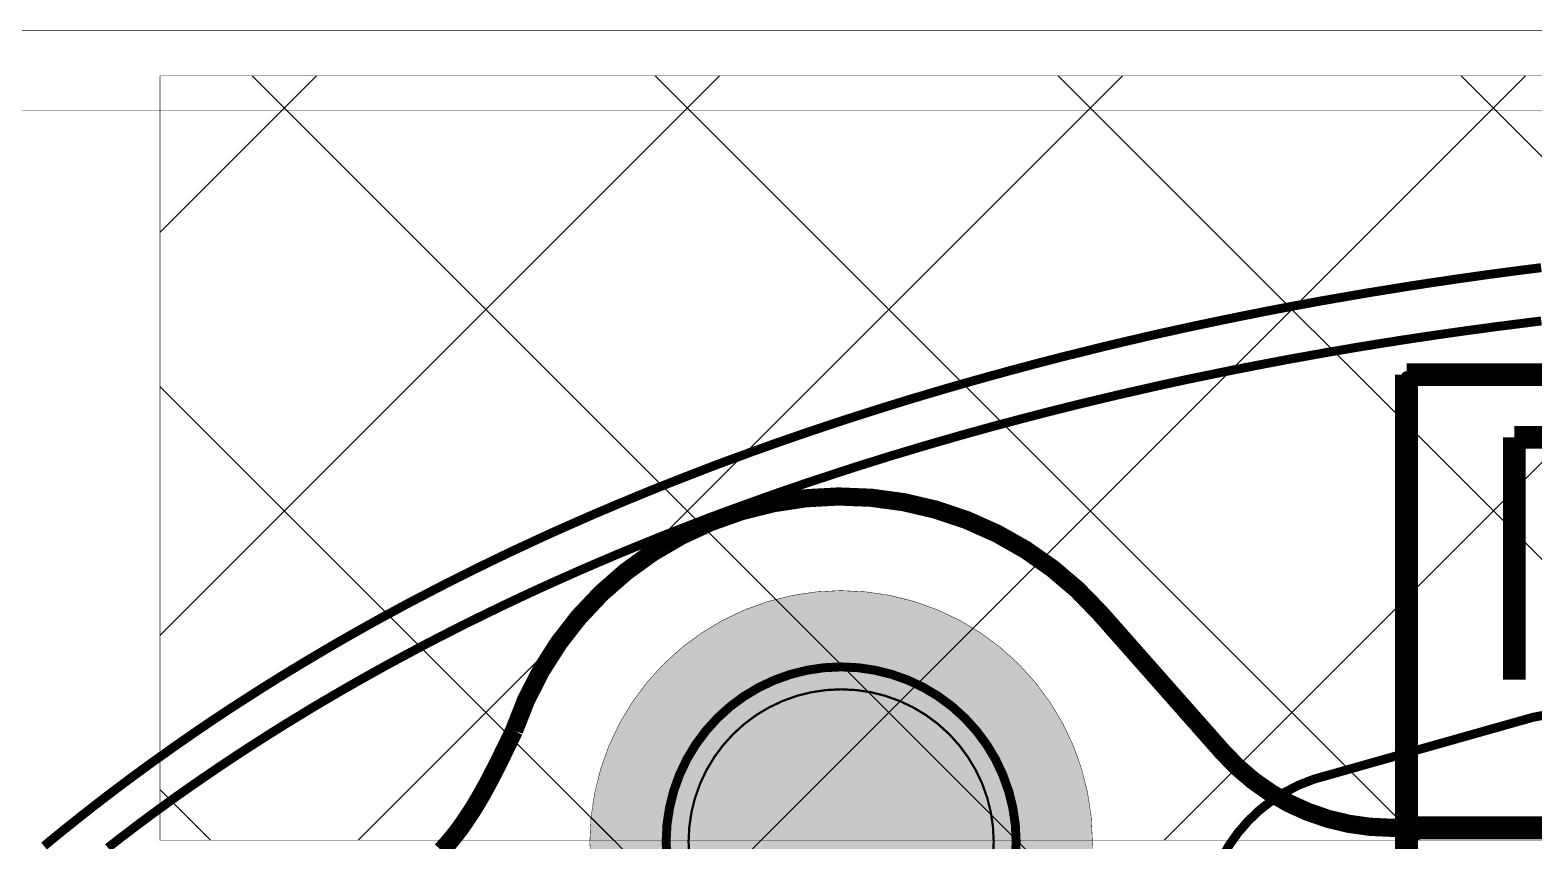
# Model space of a CAD drawing. Header units: millimetres. Extents: x -37.3 to 36.8, y -36.5 to 34.5.
# Drawn here: x -23.04 to -6.28, y 25.51 to 34.55 of the extents above; entities that cross this region are included whole.
import ezdxf

# ---------------------------------------------------------------- set-up
doc = ezdxf.new("R2010")
doc.units = ezdxf.units.MM
doc.header["$MEASUREMENT"] = 0
for name, color, linetype, true_color in [('Board-Outline-Layer', 7, 'Continuous', 0xc8a339), ('Bottom-Layer', 7, 'Continuous', 0x65a2e5), ('Bottom-Solder-Mask-Layer', 7, 'Continuous', 0x36846d), ('Component-Marking-Layer', 7, 'Continuous', 0x66ffcc), ('Component-Shape-Layer', 7, 'Continuous', 0x00cccc), ('Document-Layer', 7, 'Continuous', 0xff9999), ('Multi-Layer', 7, 'Continuous', 0xc2c2c2), ('Top-Layer', 7, 'Continuous', 0xc26065), ('Top-Silkscreen-Layer', 7, 'Continuous', 0x81bebe), ('Top-Solder-Mask-Layer', 7, 'Continuous', 0xb44a4c)]:
    doc.layers.add(name, color=color, linetype=linetype, true_color=true_color)
pattern_1 = [(45, (0, 0), (-2.24506, 2.24506), []), (135, (0, 0), (-2.24506, -2.24506), [])]

msp = doc.modelspace()

# ---------------------------------------------------------------- hatches: boundary and pattern name
at = {"layer": 'Bottom-Solder-Mask-Layer'}
msp.add_hatch(color=256, dxfattribs=at).paths.add_polyline_path([(-16.8, 25.5, 1), (-11.2, 25.5, 1)])
at = {"layer": 'Component-Marking-Layer'}
msp.add_hatch(color=256, dxfattribs=at).paths.add_polyline_path([(-7.76, 30.682, 1), (-7.64, 30.682, 1)])
msp.add_hatch(color=256, dxfattribs=at).paths.add_polyline_path([(-7.76, 30.682, 1), (-7.64, 30.682, 1)])
at = {"layer": 'Multi-Layer'}
h = msp.add_hatch(dxfattribs=at)
h.set_pattern_fill('ANSI37', color=256, style=0)
h.set_pattern_definition(pattern_1)
h.paths.add_polyline_path([(-21.59, 25.52), (-21.59, 34.036), (21.624, 34.036), (21.624, 25.52)])
h = msp.add_hatch(dxfattribs=at)
h.set_pattern_fill('ANSI37', color=256, style=0)
h.set_pattern_definition(pattern_1)
h.paths.add_polyline_path([(-16.8, 25.5, 1), (-11.2, 25.5, 1)])
msp.add_hatch(color=256, dxfattribs=at).paths.add_polyline_path([(-15.7, 25.5, 1), (-12.3, 25.5, 1)])
at = {"layer": 'Top-Solder-Mask-Layer'}
msp.add_hatch(color=256, dxfattribs=at).paths.add_polyline_path([(-16.8, 25.5, 1), (-11.2, 25.5, 1)])

# ---------------------------------------------------------------- linework, layer by layer
at = {"layer": 'Board-Outline-Layer', "const_width": 0.203}
for points in [[(-11.114, 28.048, 0.576), (-17.645, 26.738)], [(-9.749, 26.502, 0.215), (-7.875, 25.657)]]:
    msp.add_lwpolyline(points, format="xyb", dxfattribs=at)
for points in [[(-11.114, 28.048), (-9.749, 26.502)], [(-18.452, 25.403), (-18.4, 25.46), (-18.349, 25.52), (-18.299, 25.581), (-18.251, 25.644), (-18.205, 25.709), (-18.16, 25.776), (-18.115, 25.844), (-18.072, 25.913), (-18.03, 25.984), (-17.989, 26.056), (-17.949, 26.129), (-17.909, 26.203), (-17.871, 26.278), (-17.832, 26.354), (-17.794, 26.43), (-17.757, 26.507), (-17.719, 26.584), (-17.682, 26.661), (-17.645, 26.738)], [(-7.875, 25.657), (7.875, 25.657)]]:
    msp.add_lwpolyline(points, dxfattribs=at)
at = {"layer": 'Bottom-Layer', "const_width": 0.00508}
msp.add_lwpolyline([(-37.338, -36.449), (-37.338, 34.544), (36.83, 34.544), (36.83, -36.449)], close=True, dxfattribs=at)
at = {"layer": 'Bottom-Solder-Mask-Layer', "const_width": 0.00508}
msp.add_lwpolyline([(-16.8, 25.5, 1), (-11.2, 25.5), (-11.2, 25.5, 1), (-16.8, 25.5)], format="xyb", dxfattribs=at)
at = {"layer": 'Component-Marking-Layer', "const_width": 0.00508}
msp.add_lwpolyline([(-7.76, 30.682, 1), (-7.64, 30.682, 1)], format="xyb", close=True, dxfattribs=at)
msp.add_lwpolyline([(-7.76, 30.682, 1), (-7.64, 30.682, 1)], format="xyb", close=True, dxfattribs=at)
at = {"layer": 'Component-Shape-Layer', "const_width": 0.0508}
msp.add_lwpolyline([(-7.7, 10.182), (-7.7, 30.682), (7.7, 30.682), (7.7, 10.182)], close=True, dxfattribs=at)
msp.add_lwpolyline([(-7.7, 10.182), (-7.7, 30.682), (7.7, 30.682), (7.7, 10.182)], close=True, dxfattribs=at)
at = {"layer": 'Document-Layer', "const_width": 0.1}
for points in [[(-6.2, 31.899), (-6.298, 31.886), (-6.397, 31.874), (-6.496, 31.861), (-6.594, 31.848), (-6.693, 31.835), (-6.791, 31.822), (-6.89, 31.808), (-6.988, 31.794), (-7.087, 31.78), (-7.185, 31.766), (-7.284, 31.751), (-7.382, 31.737), (-7.48, 31.722), (-7.579, 31.707), (-7.677, 31.692), (-7.775, 31.676), (-7.873, 31.66), (-7.972, 31.644), (-8.07, 31.628), (-8.168, 31.612), (-8.266, 31.595), (-8.364, 31.578), (-8.462, 31.561), (-8.56, 31.544), (-8.658, 31.527), (-8.756, 31.509), (-8.853, 31.491), (-8.951, 31.473), (-9.049, 31.454), (-9.147, 31.436), (-9.244, 31.417), (-9.342, 31.398), (-9.439, 31.378), (-9.537, 31.359), (-9.634, 31.339), (-9.732, 31.319), (-9.829, 31.299), (-9.927, 31.278), (-10.024, 31.258), (-10.121, 31.237), (-10.218, 31.216), (-10.315, 31.194), (-10.413, 31.173), (-10.51, 31.151), (-10.607, 31.129), (-10.703, 31.106), (-10.8, 31.084), (-10.897, 31.061), (-10.994, 31.038), (-11.091, 31.015), (-11.187, 30.991), (-11.284, 30.967), (-11.38, 30.943), (-11.477, 30.919), (-11.573, 30.895), (-11.67, 30.87), (-11.766, 30.845), (-11.862, 30.82), (-11.958, 30.794), (-12.054, 30.768), (-12.15, 30.743), (-12.246, 30.716), (-12.342, 30.69), (-12.438, 30.663), (-12.534, 30.636), (-12.63, 30.609), (-12.725, 30.582), (-12.821, 30.554), (-12.916, 30.526), (-13.012, 30.498), (-13.107, 30.469), (-13.203, 30.441), (-13.298, 30.412), (-13.393, 30.382), (-13.488, 30.353), (-13.583, 30.323), (-13.678, 30.293), (-13.773, 30.263), (-13.868, 30.232), (-13.962, 30.202), (-14.057, 30.171), (-14.151, 30.139), (-14.246, 30.108), (-14.34, 30.076), (-14.434, 30.044), (-14.529, 30.011), (-14.623, 29.979), (-14.717, 29.946), (-14.81, 29.913), (-14.904, 29.879), (-14.998, 29.846), (-15.091, 29.811), (-15.185, 29.777), (-15.278, 29.743), (-15.372, 29.708), (-15.465, 29.673), (-15.558, 29.637), (-15.651, 29.601), (-15.743, 29.565), (-15.836, 29.529), (-15.929, 29.492), (-16.021, 29.456), (-16.114, 29.418), (-16.206, 29.381), (-16.298, 29.343), (-16.39, 29.305), (-16.482, 29.267), (-16.573, 29.228), (-16.665, 29.189), (-16.757, 29.15), (-16.848, 29.11), (-16.939, 29.07), (-17.03, 29.03), (-17.121, 28.99), (-17.212, 28.949), (-17.302, 28.908), (-17.393, 28.866), (-17.483, 28.824), (-17.574, 28.782), (-17.664, 28.74), (-17.754, 28.697), (-17.843, 28.654), (-17.933, 28.611), (-18.022, 28.567), (-18.112, 28.523), (-18.201, 28.479), (-18.29, 28.434), (-18.379, 28.389), (-18.467, 28.344), (-18.556, 28.298), (-18.644, 28.252), (-18.733, 28.206), (-18.821, 28.16), (-18.908, 28.113), (-18.996, 28.065), (-19.084, 28.018), (-19.171, 27.97), (-19.258, 27.921), (-19.345, 27.873), (-19.432, 27.824), (-19.519, 27.774), (-19.605, 27.725), (-19.691, 27.675), (-19.777, 27.624), (-19.863, 27.573), (-19.949, 27.522), (-20.034, 27.471), (-20.12, 27.419), (-20.205, 27.367), (-20.29, 27.315), (-20.374, 27.262), (-20.459, 27.209), (-20.543, 27.155), (-20.627, 27.101), (-20.711, 27.047), (-20.795, 26.993), (-20.878, 26.938), (-20.961, 26.883), (-21.044, 26.827), (-21.127, 26.771), (-21.209, 26.715), (-21.291, 26.658), (-21.373, 26.601), (-21.455, 26.544), (-21.536, 26.486), (-21.618, 26.428), (-21.699, 26.37), (-21.779, 26.311), (-21.86, 26.252), (-21.94, 26.193), (-22.02, 26.133), (-22.1, 26.073), (-22.179, 26.013), (-22.258, 25.952), (-22.337, 25.891), (-22.416, 25.829), (-22.494, 25.767), (-22.572, 25.705), (-22.65, 25.643), (-22.727, 25.58), (-22.804, 25.517), (-22.881, 25.453)], [(-22.17, 25.435), (-22.091, 25.496), (-22.013, 25.557), (-21.933, 25.617), (-21.854, 25.678), (-21.774, 25.737), (-21.694, 25.797), (-21.613, 25.856), (-21.533, 25.914), (-21.452, 25.973), (-21.371, 26.031), (-21.289, 26.088), (-21.207, 26.145), (-21.125, 26.202), (-21.043, 26.258), (-20.96, 26.315), (-20.878, 26.37), (-20.794, 26.426), (-20.711, 26.481), (-20.628, 26.535), (-20.544, 26.589), (-20.46, 26.643), (-20.375, 26.697), (-20.291, 26.75), (-20.206, 26.803), (-20.121, 26.855), (-20.036, 26.907), (-19.951, 26.959), (-19.865, 27.011), (-19.779, 27.062), (-19.693, 27.112), (-19.607, 27.163), (-19.521, 27.212), (-19.434, 27.262), (-19.347, 27.311), (-19.26, 27.36), (-19.173, 27.409), (-19.086, 27.457), (-18.998, 27.505), (-18.911, 27.552), (-18.823, 27.599), (-18.735, 27.646), (-18.647, 27.693), (-18.558, 27.739), (-18.47, 27.785), (-18.381, 27.83), (-18.292, 27.875), (-18.203, 27.92), (-18.114, 27.964), (-18.025, 28.008), (-17.936, 28.052), (-17.846, 28.095), (-17.756, 28.139), (-17.666, 28.181), (-17.576, 28.224), (-17.486, 28.266), (-17.396, 28.308), (-17.305, 28.349), (-17.215, 28.39), (-17.124, 28.431), (-17.033, 28.471), (-16.942, 28.512), (-16.851, 28.551), (-16.759, 28.591), (-16.668, 28.63), (-16.576, 28.669), (-16.485, 28.708), (-16.393, 28.746), (-16.301, 28.784), (-16.209, 28.821), (-16.116, 28.859), (-16.024, 28.896), (-15.932, 28.933), (-15.839, 28.969), (-15.746, 29.005), (-15.654, 29.041), (-15.561, 29.077), (-15.468, 29.112), (-15.375, 29.147), (-15.281, 29.182), (-15.188, 29.216), (-15.094, 29.25), (-15.001, 29.284), (-14.907, 29.317), (-14.813, 29.351), (-14.72, 29.384), (-14.626, 29.416), (-14.531, 29.449), (-14.437, 29.481), (-14.343, 29.513), (-14.249, 29.544), (-14.154, 29.575), (-14.06, 29.606), (-13.965, 29.637), (-13.87, 29.668), (-13.776, 29.698), (-13.681, 29.728), (-13.586, 29.757), (-13.491, 29.787), (-13.396, 29.816), (-13.3, 29.845), (-13.205, 29.873), (-13.11, 29.902), (-13.014, 29.93), (-12.919, 29.958), (-12.823, 29.985), (-12.728, 30.013), (-12.632, 30.04), (-12.536, 30.067), (-12.44, 30.093), (-12.344, 30.12), (-12.248, 30.146), (-12.152, 30.171), (-12.056, 30.197), (-11.96, 30.222), (-11.864, 30.247), (-11.768, 30.272), (-11.671, 30.297), (-11.575, 30.321), (-11.478, 30.345), (-11.382, 30.369), (-11.285, 30.393), (-11.189, 30.416), (-11.092, 30.439), (-10.995, 30.462), (-10.898, 30.485), (-10.801, 30.507), (-10.705, 30.529), (-10.608, 30.551), (-10.511, 30.573), (-10.413, 30.595), (-10.316, 30.616), (-10.219, 30.637), (-10.122, 30.658), (-10.025, 30.678), (-9.927, 30.698), (-9.83, 30.718), (-9.732, 30.738), (-9.635, 30.758), (-9.537, 30.777), (-9.44, 30.796), (-9.342, 30.815), (-9.244, 30.834), (-9.147, 30.852), (-9.049, 30.871), (-8.951, 30.889), (-8.853, 30.906), (-8.756, 30.924), (-8.658, 30.941), (-8.56, 30.959), (-8.462, 30.975), (-8.364, 30.992), (-8.266, 31.009), (-8.167, 31.025), (-8.069, 31.041), (-7.971, 31.057), (-7.873, 31.072), (-7.775, 31.088), (-7.676, 31.103), (-7.578, 31.118), (-7.48, 31.132), (-7.381, 31.147), (-7.283, 31.161), (-7.185, 31.175), (-7.086, 31.189), (-6.988, 31.203), (-6.889, 31.216), (-6.791, 31.229), (-6.692, 31.243), (-6.593, 31.255), (-6.495, 31.268), (-6.396, 31.28), (-6.297, 31.293), (-6.199, 31.305)]]:
    msp.add_lwpolyline(points, dxfattribs=at)
for points in [[(-8.731, 26.199, -0.162), (8.731, 26.199)], [(-9.935, 24.798, -0.276), (-8.731, 26.199)]]:
    msp.add_lwpolyline(points, format="xyb", dxfattribs=at)
msp.add_lwpolyline([(-12.05, 25.5, -1), (-15.95, 25.5, -1)], format="xyb", close=True, dxfattribs=at)
at = {"layer": 'Multi-Layer', "const_width": 0.00508}
msp.add_lwpolyline([(-21.59, 25.52), (-21.59, 34.036), (21.624, 34.036), (21.624, 25.52)], close=True, dxfattribs=at)
at = {"layer": 'Multi-Layer'}
for points, const_width in [([(-16.8, 25.5, 1), (-11.2, 25.5), (-11.2, 25.5, 1), (-16.8, 25.5)], 0.00508), ([(-15.7, 25.5, 1), (-12.3, 25.5), (-12.3, 25.5, 1), (-15.7, 25.5)], 0.0254)]:
    msp.add_lwpolyline(points, format="xyb", dxfattribs=dict(at, const_width=const_width))
at = {"layer": 'Top-Layer', "const_width": 0.00508}
msp.add_lwpolyline([(-36.195, -34.925), (-36.195, 33.655), (36.83, 33.655), (36.83, -34.925)], close=True, dxfattribs=at)
at = {"layer": 'Top-Silkscreen-Layer', "const_width": 0.254}
for points in [[(-7.7, 30.707), (7.8, 30.707)], [(-7.7, 10.207), (-7.7, 30.707)], [(-7.7, 30.707), (7.8, 30.707)], [(-7.7, 10.207), (-7.7, 30.707)], [(-6.5, 27.307), (-6.5, 30.007)], [(-6.5, 30.007), (-4.9, 30.007)], [(-6.5, 27.307), (-6.5, 30.007)], [(-6.5, 30.007), (-4.9, 30.007)], [(-7.7, 25.657), (7.8, 25.657)], [(-7.7, 25.657), (7.8, 25.657)]]:
    msp.add_lwpolyline(points, dxfattribs=at)
at = {"layer": 'Top-Solder-Mask-Layer', "const_width": 0.00508}
msp.add_lwpolyline([(-16.8, 25.5, 1), (-11.2, 25.5), (-11.2, 25.5, 1), (-16.8, 25.5)], format="xyb", dxfattribs=at)

doc.saveas('drawing.dxf')
